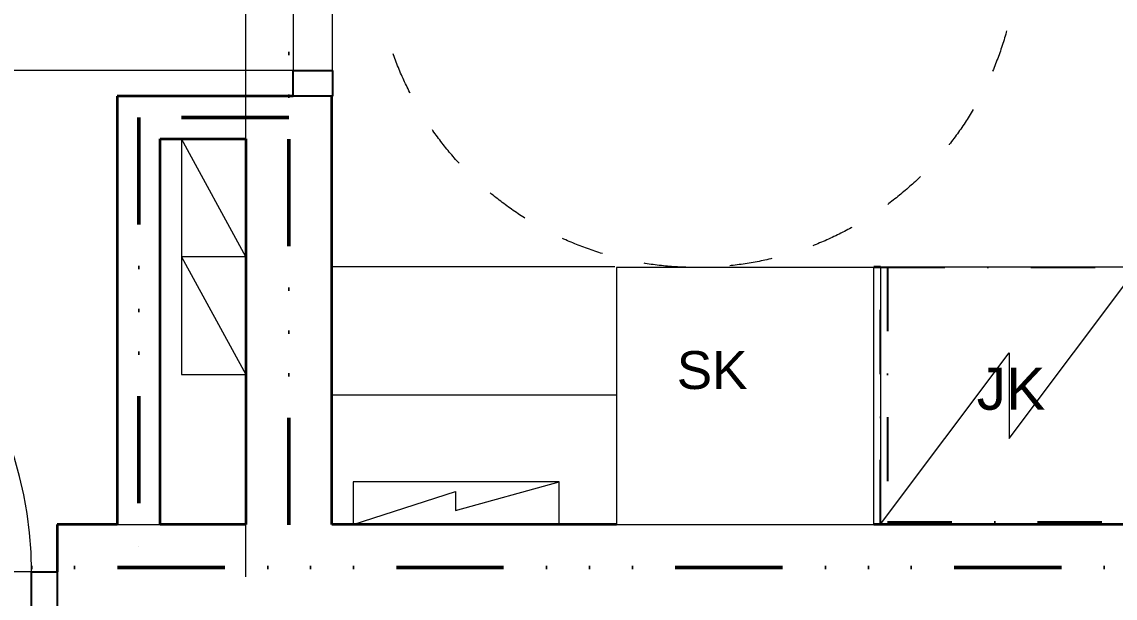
# Model space of a CAD drawing. Header units: millimetres. Extents: x -46592 to 140440, y -36427 to 76663.
# Drawn here: x 42351 to 44901, y 42069 to 43414 of the extents above; entities that cross this region are included whole.
import ezdxf

# ---------------------------------------------------------------- set-up
doc = ezdxf.new("R2010")
doc.units = ezdxf.units.MM
for name, pattern in [('Grid Line', [1111.25, 635, -158.75, 158.75, -158.75]), ('Katkoviiva 2mm', [200, 100, -100]), ('PALOALUE', [650, 250, -100, 0, -100, 0, -100, 0, -100]), ('Pistekatko 3_2_mm', [350, 150, -100, 0, -100])]:
    doc.linetypes.add(name, pattern=pattern)
for name, color, linetype, lineweight in [('AR-A_MERKINNÄT', 8, 'Continuous', 18), ('AR-A_MERKINNÄT-4', 8, 'PALOALUE', 50), ('AR-C_APUVIIVA', 1, 'Continuous', 18), ('AR-C_APUVIIVA-3', 1, 'Katkoviiva 2mm', 18), ('AR-V_ARKKIT_TXT-1', 7, 'Continuous', 9), ('AR-X1_EROHUTVIIVA', 11, 'Continuous', 18), ('AR-Y_MODVIIVA-1', 8, 'Grid Line', 9), ('AR1241_US-1', 1, 'Continuous', 35), ('AR1243_ULKOOVI', 3, 'Continuous', 18), ('AR1243_ULKOOVI-1', 3, 'Continuous', 25), ('AR1311_VS', 2, 'Continuous', 18), ('AR1311_VS-1', 2, 'Continuous', 35), ('AR1331_KIINTO', 3, 'Continuous', 18), ('AR1331_KIINTO-1', 3, 'Continuous', 25), ('AR1331_KIINTO-2', 3, 'Pistekatko 3_2_mm', 25), ('AR23_SÄHKÖ-OSA', 6, 'Continuous', 18), ('AR23_SÄHKÖ-OSA_TXT-1', 3, 'Continuous', 25)]:
    doc.layers.add(name, color=color, linetype=linetype, lineweight=lineweight)
doc.styles.add('Arial_2', font='arial.ttf', dxfattribs={"height": 98.353293})
doc.styles.add('Arial_5', font='arial.ttf', dxfattribs={"height": 88.517964})

# ---------------------------------------------------------------- blocks, each defined once
blk = doc.blocks.new('ARC_AO - dB sisäovi-puu asunnonovi - 10x21-1665506-04 2_ krs')
at = {"layer": 'AR1243_ULKOOVI'}
for p, q in [((445, 102), (-445, 102)), ((-445, 10), (445, 10)), ((445, 10), (445, -880))]:
    blk.add_line(p, q, dxfattribs=at)
blk.add_arc((445, 10), 890, 180, 270, dxfattribs=at)
at = {"layer": 'AR1243_ULKOOVI-1'}
for p, q in [((-505, 10), (-505, 102)), ((-505, 102), (-445, 102)), ((-445, 102), (-445, 10)), ((445, 10), (445, 102)), ((445, 102), (505, 102)), ((505, 102), (505, 10)), ((-445, 10), (-505, 10)), ((505, 10), (445, 10))]:
    blk.add_line(p, q, dxfattribs=at)
blk = doc.blocks.new('Jääkaappi - 600-2098427-04 2_ krs')
at = {"layer": 'AR23_SÄHKÖ-OSA'}
for p, q in [((320, 625), (320, 600)), ((350, 600), (-250, 600)), ((-250, 600), (-250, 0)), ((50, 200), (350, 600)), ((-250, 0), (50, 400)), ((50, 400), (50, 200)), ((-250, 0), (350, 0))]:
    blk.add_line(p, q, dxfattribs=at)
blk = doc.blocks.new('Seinäkaappi - KY6_Jääkaapin yläkaappi_K104-2134521-04 2_ krs')
at = {"layer": 'AR1331_KIINTO-1'}
blk.add_line((281.5, 450), (281.5, 485), dxfattribs=at)
at = {"layer": 'AR1331_KIINTO-2'}
for p, q in [((-300, 450), (300, 450)), ((-300, -150), (-300, 450)), ((-284, 450), (-284, -145)), ((284, -145), (284, 450)), ((300, 450), (300, -150)), ((300, -150), (-300, -150)), ((-284, -145), (284, -145))]:
    blk.add_line(p, q, dxfattribs=at)
blk = doc.blocks.new('Paloaluemerkintä - EI60-2162325-04 2_ krs')
at = {"layer": 'AR-A_MERKINNÄT-4'}
blk.add_line((0, 0), (2300, 0), dxfattribs=at)
blk = doc.blocks.new('Paloaluemerkintä - EI60-1906249-04 2_ krs')
at = {"layer": 'AR-A_MERKINNÄT-4'}
blk.add_line((0, 0), (6200, 0), dxfattribs=at)
blk = doc.blocks.new('Paloaluemerkintä - EI60-2320799-04 2_ krs')
at = {"layer": 'AR-A_MERKINNÄT-4'}
blk.add_line((0, 0), (350, 0), dxfattribs=at)
blk = doc.blocks.new('Paloaluemerkintä - EI60-2321134-04 2_ krs')
at = {"layer": 'AR-A_MERKINNÄT-4'}
blk.add_line((0, 0), (1050, 0), dxfattribs=at)

msp = doc.modelspace()

# ---------------------------------------------------------------- linework, layer by layer
at = {"layer": 'AR-C_APUVIIVA'}
for p, q in [((43124, 42341), (43124, 42241)), ((43604, 42341), (43124, 42341)), ((43362.3, 42273.4), (43604, 42341)), ((43604, 42241), (43604, 42341)), ((43124, 42241), (43362.3, 42318.4)), ((43362.3, 42318.4), (43362.3, 42273.4))]:
    msp.add_line(p, q, dxfattribs=at)
at = {"layer": 'AR-C_APUVIIVA-3'}
msp.add_circle((43924, 43591), 750, dxfattribs=at)
at = {"layer": 'AR-X1_EROHUTVIIVA'}
for p, q in [((42724, 43141), (42724, 42591)), ((42874, 43141), (42724, 43141)), ((42874, 42866), (42724, 43141)), ((42874, 42591), (42874, 43141)), ((42874, 42866), (42724, 42866)), ((42724, 42866), (42874, 42591)), ((43734, 42842.6), (43074, 42842.6)), ((44338, 42841), (43738, 42841)), ((43738, 42841), (43738, 42241)), ((44338, 42241), (44338, 42841)), ((42724, 42591), (42874, 42591)), ((43738, 42542.6), (43074, 42542.6)), ((43738, 42241), (44338, 42241))]:
    msp.add_line(p, q, dxfattribs=at)
at = {"layer": 'AR-Y_MODVIIVA-1'}
msp.add_line((42874, 32118), (42874, 59825.4), dxfattribs=at)
at = {"layer": 'AR1241_US-1'}
for p, q in [((42984, 43241), (42874, 43241)), ((43074, 42241), (43074, 43241)), ((42874, 43141), (42874, 42241)), ((42574, 42241), (42434, 42241)), ((42434, 42241), (42434, 42131)), ((42874, 42241), (42674, 42241)), ((43738, 42241), (43074, 42241)), ((46994, 42241), (44338, 42241))]:
    msp.add_line(p, q, dxfattribs=at)
at = {"layer": 'AR1311_VS'}
for p, q in [((42874, 43141), (42874, 43241)), ((42574, 42241), (42674, 42241))]:
    msp.add_line(p, q, dxfattribs=at)
at = {"layer": 'AR1311_VS-1'}
for p, q in [((42574, 43241), (42574, 42241)), ((42874, 43241), (42574, 43241)), ((42674, 42241), (42674, 43141)), ((42674, 43141), (42874, 43141)), ((44354, 42842), (44338, 42842)), ((44338, 42842), (44338, 42841)), ((44338, 42242), (44354, 42242))]:
    msp.add_line(p, q, dxfattribs=at)

# ---------------------------------------------------------------- block references
at = {"layer": 'AR-A_MERKINNÄT'}
for name, p, rotation in [('Paloaluemerkintä - EI60-2162325-04 2_ krs', (42974, 44441), 269.9999999999999), ('Paloaluemerkintä - EI60-2320799-04 2_ krs', (42974, 43191), 180), ('Paloaluemerkintä - EI60-2321134-04 2_ krs', (42624, 43191), 270)]:
    msp.add_blockref(name, p, dxfattribs=dict(at, rotation=rotation))
msp.add_blockref('Paloaluemerkintä - EI60-1906249-04 2_ krs', (41274, 42141), dxfattribs=at)
at = {"layer": 'AR1243_ULKOOVI'}
for p, rotation in [((42974, 43746), 270.0000000000017), ((41929, 42141), 180)]:
    msp.add_blockref('ARC_AO - dB sisäovi-puu asunnonovi - 10x21-1665506-04 2_ krs', p, dxfattribs=dict(at, rotation=rotation))
at = {"layer": 'AR1331_KIINTO'}
msp.add_blockref('Seinäkaappi - KY6_Jääkaapin yläkaappi_K104-2134521-04 2_ krs', (44654, 42392), dxfattribs=at)
at = {"layer": 'AR23_SÄHKÖ-OSA'}
msp.add_blockref('Jääkaappi - 600-2098427-04 2_ krs', (44604, 42242), dxfattribs=at)

# ---------------------------------------------------------------- texts
at = {"layer": 'AR-V_ARKKIT_TXT-1', "insert": (43878.6, 42645.9), "char_height": 88.52, "width": 196.552, "attachment_point": 1, "line_spacing_factor": 0.938532, "style": 'Arial_5'}
msp.add_mtext('SK', dxfattribs=at)
at = {"layer": 'AR23_SÄHKÖ-OSA_TXT-1', "insert": (44658, 42607.3), "char_height": 98.35, "width": 190.8, "attachment_point": 2, "line_spacing_factor": 0.938532, "style": 'Arial_2'}
msp.add_mtext('JK', dxfattribs=at)

doc.saveas('drawing.dxf')
